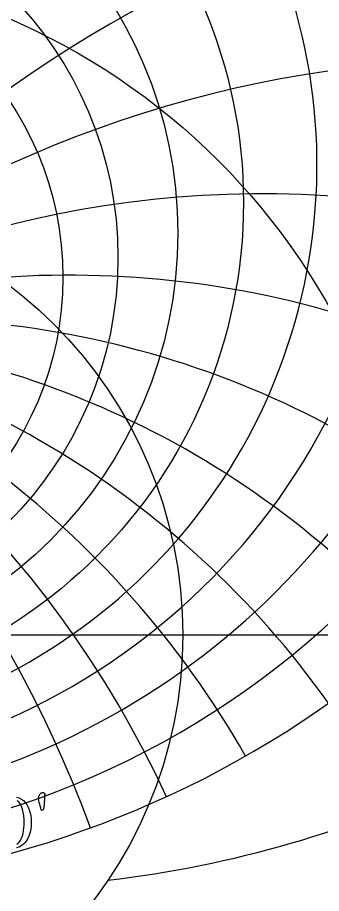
# Model space of a CAD drawing. Header units: millimetres. Extents: x -69 to 69, y -69 to 71.
# Drawn here: x 18.3 to 38.6, y -17.2 to 41.2 of the extents above; entities that cross this region are included whole.
import ezdxf

# ---------------------------------------------------------------- set-up
doc = ezdxf.new("R2010")
doc.units = ezdxf.units.MM
for name, color, linetype in [('ENGRAVE', 7, 'Continuous'), ('ENGRAVE_FINE', 8, 'Continuous'), ('TEXT', 5, 'Continuous')]:
    doc.layers.add(name, color=color, linetype=linetype)

msp = doc.modelspace()

# ---------------------------------------------------------------- linework, layer by layer
at = {"layer": 'ENGRAVE'}
msp.add_lwpolyline([(-68.4, 0), (68.4, 0)], dxfattribs=at)
for centre, radius in [((0, 0), 68.4), ((0, 28.8432), 33.3517), ((0, 26.8182), 28.9689), ((0, 25.1801), 24.9848), ((0, 23.8544), 21.312), ((0, 0), 44.7739), ((0, 0), 29.3085)]:
    msp.add_circle(centre, radius, dxfattribs=at)
for centre, radius, start, end in [((0, 31.3587), 38.2501, 111.493933, 68.506067), ((0, 34.5126), 43.8255, 148.806638, 31.193362), ((0, 38.5209), 50.3089, 170.139991, 9.860009), ((0, 43.7121), 58.0444, 186.805648, 353.194352), ((0, 50.6077), 67.571, 200.977233, 339.022767), ((0, -39.6126), 59.7818, 41.5, 138.5), ((0, -39.6126), 59.7818, 41.5, 138.5), ((15.5914, 58.1879), 75.0575, 276.67588, 314.541768)]:
    msp.add_arc(centre, radius, start, end, dxfattribs=at)
at = {"layer": 'ENGRAVE_FINE'}
for centre, radius, start, end in [((164.2491, -39.6126), 174.7903, 143.567124, 172.356147), ((164.2491, -39.6126), 174.7903, 143.567124, 172.356147), ((103.5451, -39.6126), 119.5636, 124.793161, 168.40674), ((103.5451, -39.6126), 119.5636, 124.793161, 168.40674), ((71.2452, -39.6126), 93.004, 105.364585, 164.297315), ((71.2452, -39.6126), 93.004, 105.364585, 164.297315), ((-50.1629, -39.6126), 78.0396, 20.037916, 94.860474), ((-50.1629, -39.6126), 78.0396, 20.037916, 94.860474), ((50.1629, -39.6126), 78.0396, 85.139526, 159.962084), ((50.1629, -39.6126), 78.0396, 85.139526, 159.962084), ((-34.515, -39.6126), 69.0301, 24.676911, 113.452999), ((-34.515, -39.6126), 69.0301, 24.676911, 113.452999), ((34.515, -39.6126), 69.0301, 66.547001, 155.323089), ((34.515, -39.6126), 69.0301, 66.547001, 155.323089), ((-21.7588, -39.6126), 63.6185, 29.714957, 123.166409), ((-21.7588, -39.6126), 63.6185, 29.714957, 123.166409), ((21.7588, -39.6126), 63.6185, 56.833591, 150.285043), ((21.7588, -39.6126), 63.6185, 56.833591, 150.285043), ((-10.5411, -39.6126), 60.704, 35.271588, 131.400216), ((-10.5411, -39.6126), 60.704, 35.271588, 131.400216), ((10.5411, -39.6126), 60.704, 48.599784, 144.728412), ((10.5411, -39.6126), 60.704, 48.599784, 144.728412), ((0, 94.8342), 120.4247, 235.470784, 304.529216)]:
    msp.add_arc(centre, radius, start, end, dxfattribs=at)
at = {"layer": 'TEXT'}
msp.add_lwpolyline([(19.9669, -10.5082), (20.0057, -10.5126), (20.0411, -10.5258), (20.0731, -10.5477), (20.1018, -10.5784), (20.1014, -10.6099), (20.1004, -10.6505), (20.0987, -10.7002), (20.0964, -10.759), (20.0933, -10.8243), (20.0896, -10.8932), (20.0852, -10.9659), (20.0802, -11.0422), (20.0746, -11.1201), (20.0687, -11.1973), (20.0625, -11.2738), (20.0559, -11.3496), (20.0493, -11.4221), (20.0431, -11.4885), (20.0372, -11.5489), (20.0316, -11.6031), (20.0148, -11.6315), (19.9912, -11.6571), (19.9608, -11.68), (19.9238, -11.7002), (19.9086, -11.6982), (19.8955, -11.6921), (19.8843, -11.682), (19.8752, -11.6679), (19.8344, -11.5305), (19.7984, -11.4042), (19.767, -11.2891), (19.7404, -11.1851), (19.7191, -11.0923), (19.704, -11.0105), (19.6949, -10.9399), (19.6918, -10.8804), (19.694, -10.842), (19.7006, -10.8022), (19.7116, -10.7611), (19.7269, -10.7186), (19.7461, -10.677), (19.7687, -10.6384), (19.7947, -10.6028), (19.824, -10.5703), (19.8562, -10.5431), (19.8907, -10.5238), (19.9276, -10.5121), (19.9669, -10.5082)], close=True, dxfattribs=at)
for points in [[(18.231, -10.8302), (18.3954, -10.8737), (18.5452, -10.9461), (18.6806, -11.0476), (18.8009, -11.1732), (18.9057, -11.318), (18.9951, -11.4819), (19.0689, -11.6652), (19.1267, -11.8625), (19.168, -12.069), (19.1928, -12.2846), (19.201, -12.5093), (19.1926, -12.7339), (19.1673, -12.9495), (19.1252, -13.156), (19.0662, -13.3533), (18.9912, -13.5367), (18.901, -13.7012), (18.7957, -13.8469), (18.6752, -13.9736), (18.5402, -14.0762), (18.3913, -14.1496), (18.2287, -14.1936)], [(18.2477, -13.9615), (18.3411, -13.8957), (18.4244, -13.8037), (18.4977, -13.6898), (18.5612, -13.5583), (18.615, -13.4093), (18.659, -13.2428), (18.6932, -13.0638), (18.7176, -12.8774), (18.7323, -12.6835), (18.7372, -12.4823), (18.732, -12.2799), (18.7163, -12.0879), (18.6902, -11.9064), (18.6536, -11.7353), (18.6077, -11.5779), (18.5538, -11.4373), (18.4918, -11.3136), (18.4217, -11.2067), (18.3446, -11.1206), (18.2619, -11.0591)]]:
    msp.add_lwpolyline(points, dxfattribs=at)

doc.saveas('drawing.dxf')
